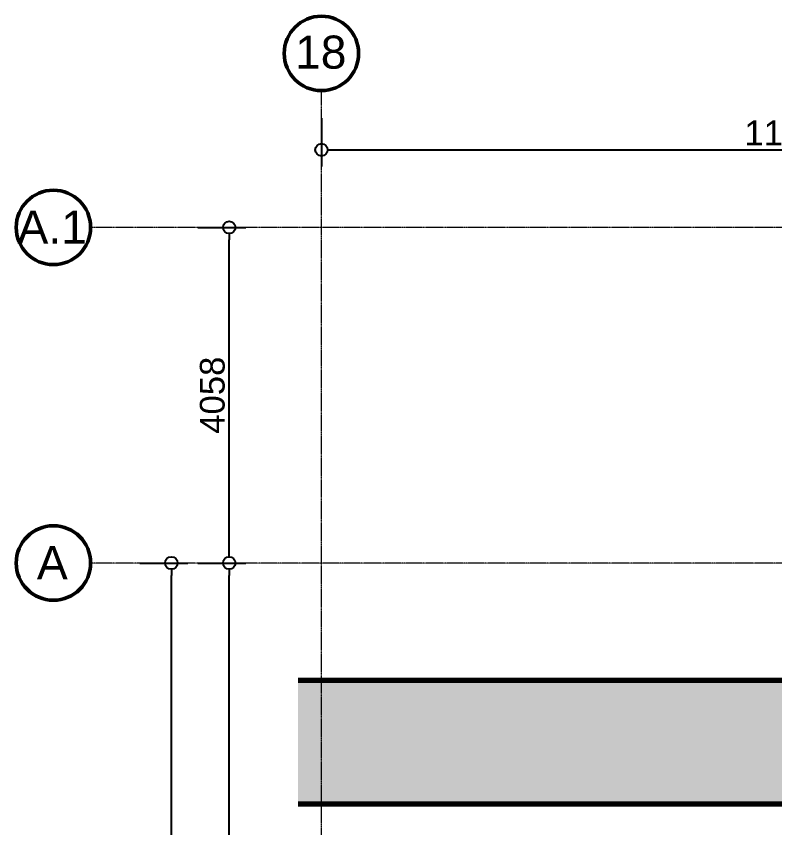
# Model space of a CAD drawing. Header units: millimetres. Extents: x -726012 to -647389, y -20772 to 18805.
# Drawn here: x -725574 to -716398, y 8992 to 18805 of the extents above; entities that cross this region are included whole.
import ezdxf

# ---------------------------------------------------------------- set-up
doc = ezdxf.new("R2010")
doc.units = ezdxf.units.MM
doc.linetypes.add('DPA_Grid _ Level 100', pattern=[10, 5.5, -1.6, 1.3, -1.6])
for name, color, linetype, lineweight in [('A-ANNO-DIMS', 1, 'Continuous', 9), ('A-WALL', 5, 'Continuous', 35), ('A-WALL-PATT', 1, 'Continuous', 35), ('S-GRID', 251, 'Continuous', 9), ('S-GRID-IDEN', 3, 'Continuous', 50)]:
    doc.layers.add(name, color=color, linetype=linetype, lineweight=lineweight)
doc.styles.add('Arial', font='arial.ttf', dxfattribs={"height": 400})
doc.styles.add('Arial_2', font='arial.ttf', dxfattribs={"height": 300})
doc.dimstyles.new('DPA-DIM-3_0_C-C', dxfattribs={"dimscale": 304.8, "dimtxt": 306.07782, "dimasz": 0.492126, "dimexe": 0.656168, "dimexo": 0.0625, "dimgap": 0.164042, "dimtad": 1, "dimdec": 0, "dimzin": 0, "dimdsep": 46, "dimtxsty": 'Arial_2', "dimblk1": 'DOTBLANK', "dimblk2": 'DOTBLANK', "dimsah": 1, "dimcen": 0.09, "dimdle": 0.656168, "dimadec": 8, "dimazin": 0, "dimtfac": 1, "dimtdec": 4, "dimtix": 1, "dimtmove": 0, "dimatfit": 3, "dimfxl": 1.312336, "dimfxlon": 1, "dimtvp": 1, "dimtolj": 1, "dimtzin": 0, "dimarcsym": 2})

# ---------------------------------------------------------------- blocks, each defined once
blk = doc.blocks.new('Grid - 100 Scale-2291345-4233-01 ENLARGED MULTI-PURPOSE LEVEL - REFLECTED CEILING PLAN - SHEET 4')
at = {"layer": 'S-GRID-IDEN'}
blk.add_circle((0, 0), 4.5, dxfattribs=at)
blk = doc.blocks.new('_DotBlank')
at = {"color": 0, "linetype": 'ByBlock', "lineweight": -2}
blk.add_line((-0.5, 0), (-1, 0), dxfattribs=at)
blk.add_circle((0, 0), 0.5, dxfattribs=at)
blk = doc.blocks.new('*D1070')
at = {"layer": 'A-ANNO-DIMS', "color": 0, "lineweight": -2, "transparency": 16777216}
for p, q in [((-45600, 25112.5), (-45600, 24531.5)), ((-34200, 25112.5), (-34200, 24531.5)), ((-45450, 24731.5), (-34350, 24731.5))]:
    blk.add_line(p, q, dxfattribs=at)
at = {"layer": 'Defpoints', "color": 0, "transparency": 16777216}
for p in [(-45600, 25131.5), (-34200, 25131.5), (-34200, 24731.5)]:
    blk.add_point(p, dxfattribs=at)
at = {"layer": 'A-ANNO-DIMS', "color": 0, "lineweight": -2, "transparency": 16777216, "xscale": 150, "yscale": 150, "zscale": 150, "rotation": 180}
blk.add_blockref('_DotBlank', (-45600, 24731.5), dxfattribs=at)
at = {"layer": 'A-ANNO-DIMS', "color": 0, "lineweight": -2, "transparency": 16777216, "xscale": 150, "yscale": 150, "zscale": 150}
blk.add_blockref('_DotBlank', (-34200, 24731.5), dxfattribs=at)
at = {"layer": 'A-ANNO-DIMS', "color": 0, "transparency": 16777216, "insert": (-39900, 24934.7), "char_height": 300, "width": 1384.414, "attachment_point": 5, "style": 'Arial_2'}
blk.add_mtext('\\A1;11400', dxfattribs=at)
blk = doc.blocks.new('*D1076')
at = {"layer": 'A-ANNO-DIMS', "color": 0, "lineweight": -2, "transparency": 16777216}
for p, q in [((-47796.3, 19735.4), (-47215.4, 19735.4)), ((-47415.4, 3370.4), (-47415.4, 19585.4)), ((-47796.3, 3220.4), (-47215.4, 3220.4))]:
    blk.add_line(p, q, dxfattribs=at)
at = {"layer": 'Defpoints', "color": 0, "transparency": 16777216}
for p in [(-47815.4, 19735.4), (-47415.4, 19735.4), (-47815.4, 3220.4)]:
    blk.add_point(p, dxfattribs=at)
at = {"layer": 'A-ANNO-DIMS', "color": 0, "lineweight": -2, "transparency": 16777216, "xscale": 150, "yscale": 150, "zscale": 150}
for p, rotation in [((-47415.4, 19735.4), 90), ((-47415.4, 3220.4), 270)]:
    blk.add_blockref('_DotBlank', p, dxfattribs=dict(at, rotation=rotation))
at = {"layer": 'A-ANNO-DIMS', "color": 0, "transparency": 16777216, "insert": (-47618.5, 11477.9), "char_height": 300, "width": 1384.414, "attachment_point": 5, "rotation": 90, "style": 'Arial_2'}
blk.add_mtext('\\A1;16515', dxfattribs=at)
blk = doc.blocks.new('*D1080')
at = {"layer": 'A-ANNO-DIMS', "color": 0, "lineweight": -2, "transparency": 16777216}
for p, q in [((-47096.3, 19735.4), (-46515.4, 19735.4)), ((-46715.4, 11270.4), (-46715.4, 19585.4)), ((-47096.3, 11120.4), (-46515.4, 11120.4))]:
    blk.add_line(p, q, dxfattribs=at)
at = {"layer": 'Defpoints', "color": 0, "transparency": 16777216}
for p in [(-47115.4, 19735.4), (-46715.4, 19735.4), (-47115.4, 11120.4)]:
    blk.add_point(p, dxfattribs=at)
at = {"layer": 'A-ANNO-DIMS', "color": 0, "lineweight": -2, "transparency": 16777216, "xscale": 150, "yscale": 150, "zscale": 150}
for p, rotation in [((-46715.4, 19735.4), 90), ((-46715.4, 11120.4), 270)]:
    blk.add_blockref('_DotBlank', p, dxfattribs=dict(at, rotation=rotation))
at = {"layer": 'A-ANNO-DIMS', "color": 0, "transparency": 16777216, "insert": (-46918.5, 15427.9), "char_height": 300, "width": 1107.531, "attachment_point": 5, "rotation": 90, "style": 'Arial_2'}
blk.add_mtext('\\A1;8615', dxfattribs=at)
blk = doc.blocks.new('*D1092')
at = {"layer": 'A-ANNO-DIMS', "color": 0, "lineweight": -2, "transparency": 16777216}
for p, q in [((-47096.3, 23793.4), (-46515.4, 23793.4)), ((-46715.4, 19885.4), (-46715.4, 23643.4)), ((-47096.3, 19735.4), (-46515.4, 19735.4))]:
    blk.add_line(p, q, dxfattribs=at)
at = {"layer": 'Defpoints', "color": 0, "transparency": 16777216}
for p in [(-47115.4, 23793.4), (-46715.4, 23793.4), (-47115.4, 19735.4)]:
    blk.add_point(p, dxfattribs=at)
at = {"layer": 'A-ANNO-DIMS', "color": 0, "lineweight": -2, "transparency": 16777216, "xscale": 150, "yscale": 150, "zscale": 150}
for p, rotation in [((-46715.4, 23793.4), 90), ((-46715.4, 19735.4), 270)]:
    blk.add_blockref('_DotBlank', p, dxfattribs=dict(at, rotation=rotation))
at = {"layer": 'A-ANNO-DIMS', "color": 0, "transparency": 16777216, "insert": (-46918.5, 21764.4), "char_height": 300, "width": 1107.531, "attachment_point": 5, "rotation": 90, "style": 'Arial_2'}
blk.add_mtext('\\A1;4058', dxfattribs=at)
blk = doc.blocks.new('*U1069')
at = {"layer": 'S-GRID', "linetype": 'DPA_Grid _ Level 100'}
for p, q in [((-45600, -12746.5), (-45600, 25446.8)), ((24470.7, 23793.4), (-48391.9, 23793.4)), ((24470.7, 19735.4), (-48391.9, 19735.4))]:
    blk.add_line(p, q, dxfattribs=at)
at = {"layer": 'S-GRID-IDEN', "xscale": 99.99999999999993, "yscale": 99.99999999999993, "zscale": 99.99999999999993}
blk.add_blockref('Grid - 100 Scale-2291345-4233-01 ENLARGED MULTI-PURPOSE LEVEL - REFLECTED CEILING PLAN - SHEET 4', (-45600, 25896.8), dxfattribs=at)
at = {"layer": 'S-GRID-IDEN', "xscale": 99.99999999999993, "yscale": 99.99999999999993, "zscale": 99.99999999999993, "rotation": 89.9999999999998}
for p in [(-48841.9, 23793.4), (-48841.9, 19735.4)]:
    blk.add_blockref('Grid - 100 Scale-2291345-4233-01 ENLARGED MULTI-PURPOSE LEVEL - REFLECTED CEILING PLAN - SHEET 4', p, dxfattribs=at)
at = {"layer": 'S-GRID-IDEN', "lineweight": 9, "char_height": 400, "attachment_point": 1, "style": 'Arial'}
for s, insert, width in [('18', (-45918.8, 26112.7), 753.586), ('A.1', (-49276.1, 23997.3), 1026.16), ('A', (-49041.6, 19939.3), 456.962)]:
    blk.add_mtext(s, dxfattribs=dict(at, insert=insert, width=width))
at = {"layer": 'A-ANNO-DIMS'}
dim = blk.add_linear_dim(base=(-34200, 24731.5), p1=(-45600, 25131.5), p2=(-34200, 25131.5), dimstyle='DPA-DIM-3_0_C-C', override={"dimpost": '<>', "dimfxl": 11400}, dxfattribs=at)
dim.commit()
dim.dimension.update_dxf_attribs({"geometry": '*D1070', "text_midpoint": (-39900, 24934.7)})
for base, p1, p2, override, picture, middle in [((-46715.4, 23793.4), (-47115.4, 19735.4), (-47115.4, 23793.4), {"dimpost": '<>', "dimfxl": 4057.997178}, '*D1092', (-46918.5, 21764.4)), ((-47415.4, 19735.4), (-47815.4, 3220.4), (-47815.4, 19735.4), {"dimpost": '<>', "dimfxl": 16515.002991}, '*D1076', (-47618.5, 11477.9)), ((-46715.4, 19735.4), (-47115.4, 11120.4), (-47115.4, 19735.4), {"dimpost": '<>', "dimfxl": 8614.999996}, '*D1080', (-46918.5, 15427.9))]:
    dim = blk.add_linear_dim(base=base, p1=p1, p2=p2, angle=90, dimstyle='DPA-DIM-3_0_C-C', override=override, dxfattribs=at)
    dim.commit()
    dim.dimension.update_dxf_attribs({"geometry": picture, "text_midpoint": middle})

msp = doc.modelspace()

# ---------------------------------------------------------------- hatches: boundary and pattern name
at = {"layer": 'A-WALL-PATT', "lineweight": 9}
h = msp.add_hatch(dxfattribs=at)
h.set_pattern_fill('FP_1', color=256, style=0, pattern_type=2)
h.set_pattern_definition([(50, (0, 0), (728.7365, -63.7558), [76.2, -838.2]), (355, (0, 0), (-140.9716, 764.2276), [60.96, -670.56]), (100.451, (60.7, -5.3), (587.77, 700.46675), [64.76, -712.36]), (46.184, (0, 203.2), (1084.3162, -168.171), [114.3, -1257.3]), (96.636, (90.4, 189.2), (949.6099, 989.7098), [97.14, -1068.54]), (351.184, (0, 203.2), (949.6206, 989.7012), [91.44, -1005.84]), (21, (101.6, 152.4), (606.45787, -409.06057), [76.2, -838.2]), (326, (101.6, 152.4), (247.20834, 736.7529), [60.96, -670.56]), (71.451, (152.14, 118.3), (853.66825, 327.6855), [64.76, -712.36]), (37.5, (0, 0), (12.35469, 338.22012), [33.528, -628.904, 33.528, -647.192, -673.1]), (37.5, (0, 0), (12.35469, 338.22012), [-1343.152, 33.528, -639.572]), (7.5, (0, 0), (267.27887, 400.72213), [33.528, -354.584, 33.528, -613.664, -256.54]), (7.5, (0, 0), (267.27887, 400.72213), [-1035.304, 33.528, -223.012]), (327.5, (-226.57, 0), (542.36333, -22.91534), [33.528, -220.472, 33.528, -758.952, -1051.56]), (327.5, (-226.57, 0), (542.36333, -22.91534), [-1046.48, 33.528, -1018.032]), (317.5, (-328.17, 0), (592.51696, 101.7071), [33.528, -296.672, 33.528, -492.76, -746.76]), (317.5, (-328.17, 0), (592.51696, 101.7071), [-856.488, 33.528, -713.232])])
h.paths.add_polyline_path([(-652320.8, 9279), (-652320.8, 10779), (-722165.5, 10779), (-722165.5, 9279), (-669687.3, 9279)])

# ---------------------------------------------------------------- linework, layer by layer
at = {"layer": 'A-WALL', "color": 7, "lineweight": 70}
for p, q in [((-722165.5, 10779), (-652320.8, 10779)), ((-652320.8, 9279), (-722165.5, 9279))]:
    msp.add_line(p, q, dxfattribs=at)

# ---------------------------------------------------------------- block references
msp.add_blockref('*U1069', (-676282.4, -7541.4))

doc.saveas('drawing.dxf')
